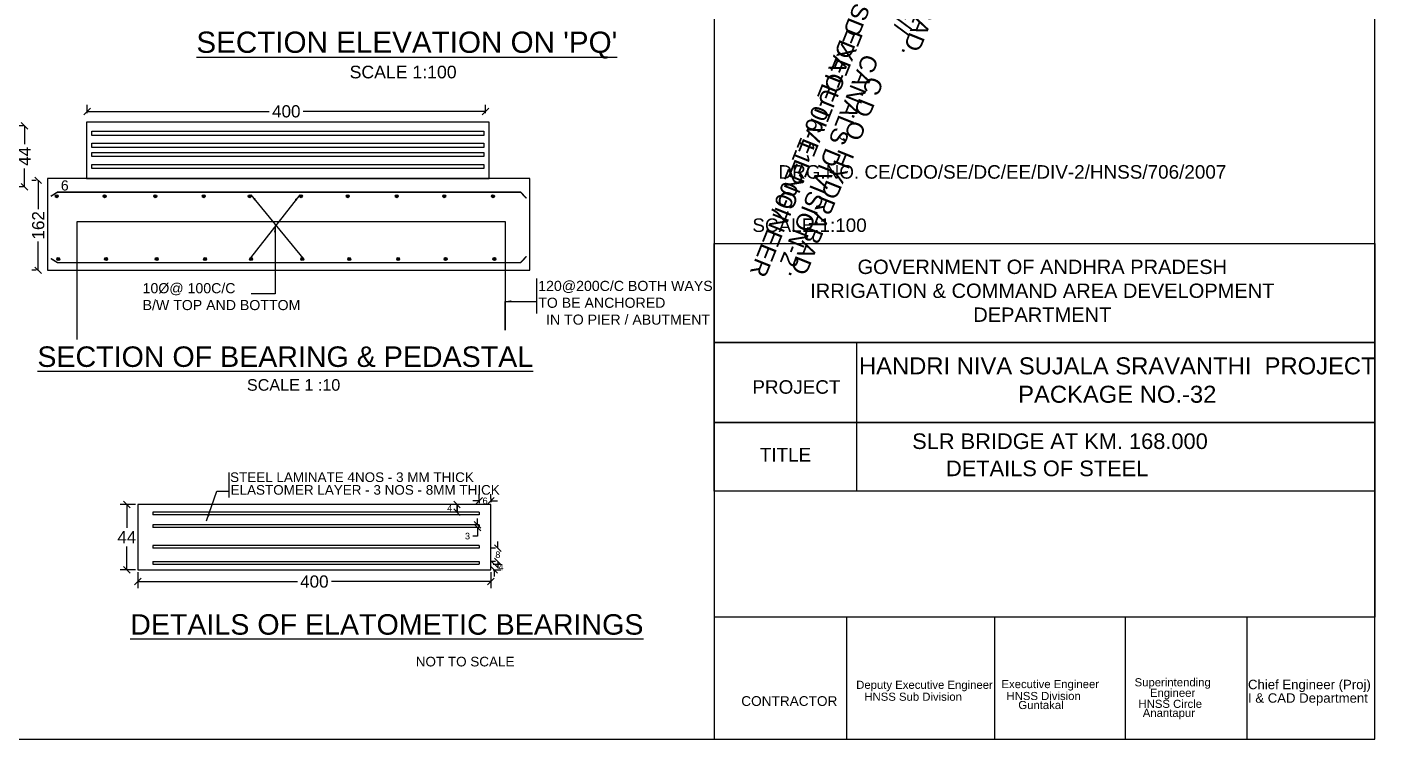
# Model space of a CAD drawing. Header units: inches. Extents: x 19306 to 19400.3, y 18779.3 to 18840.9.
# Drawn here: x 19363.48 to 19400.34, y 18779.34 to 18798.8 of the extents above; entities that cross this region are included whole.
import ezdxf

# ---------------------------------------------------------------- set-up
doc = ezdxf.new("R2010")
doc.units = ezdxf.units.IN
doc.header["$MEASUREMENT"] = 0
for name, color, linetype in [('DIMENSION', 255, 'Continuous'), ('DRAWING', 2, 'Continuous'), ('HATCH', 7, 'Continuous'), ('TEXT', 255, 'Continuous'), ('TXT @ 1', 7, 'Continuous')]:
    doc.layers.add(name, color=color, linetype=linetype)
doc.styles.add('Notes', font='arial.ttf', dxfattribs={"height": 0.1})
doc.styles.get("Standard").update_dxf_attribs({"font": 'arial.ttf'})
doc.dimstyles.get("Standard").update_dxf_attribs({"dimtxt": 0.18, "dimasz": 0.18, "dimexe": 0.18, "dimexo": 0.0625, "dimgap": 0.09, "dimtad": 0, "dimtih": 1, "dimtoh": 1, "dimdec": 4, "dimzin": 0, "dimdsep": 46, "dimtxsty": 'Standard', "dimblk": 'OBLIQUE', "dimcen": 0.09, "dimadec": 0, "dimazin": 0, "dimtfac": 1, "dimtdec": 4, "dimtofl": 0, "dimtmove": 0, "dimatfit": 3, "dimfxl": 1, "dimtolj": 1, "dimtzin": 0, "dimarcsym": 0})

# ---------------------------------------------------------------- blocks, each defined once
blk = doc.blocks.new('_Oblique')
at = {"color": 0, "linetype": 'ByBlock', "lineweight": -2}
blk.add_line((-0.5, -0.5), (0.5, 0.5), dxfattribs=at)
blk = doc.blocks.new('*D14')
at = {"layer": 'Defpoints', "color": 0, "transparency": 16777216}
for p in [(19366.507, 18785.751), (19366.208, 18783.965), (19366.507, 18783.965)]:
    blk.add_point(p, dxfattribs=at)
at = {"layer": 'DIMENSION', "color": 0, "lineweight": -2, "transparency": 16777216}
for p, q in [((19366.444, 18785.751), (19366.028, 18785.751)), ((19366.208, 18785.751), (19366.208, 18785.115)), ((19366.208, 18783.965), (19366.208, 18784.602)), ((19366.444, 18783.965), (19366.028, 18783.965))]:
    blk.add_line(p, q, dxfattribs=at)
at = {"layer": 'DIMENSION', "color": 0, "lineweight": -2, "transparency": 16777216, "xscale": 0.18, "yscale": 0.18, "zscale": 0.18}
for p, rotation in [((19366.208, 18785.751), 90), ((19366.208, 18783.965), 270)]:
    blk.add_blockref('_Oblique', p, dxfattribs=dict(at, rotation=rotation))
at = {"layer": 'DIMENSION', "color": 0, "transparency": 16777216, "insert": (19366.208, 18784.858), "char_height": 0.3333, "attachment_point": 5}
blk.add_mtext('\\A1;44', dxfattribs=at)
blk = doc.blocks.new('*D15')
at = {"layer": 'Defpoints', "color": 0, "transparency": 16777216}
for p in [(19366.507, 18783.965), (19376.164, 18783.965), (19376.164, 18783.643)]:
    blk.add_point(p, dxfattribs=at)
at = {"layer": 'DIMENSION', "color": 0, "lineweight": -2, "transparency": 16777216}
for p, q in [((19366.507, 18783.903), (19366.507, 18783.463)), ((19366.507, 18783.643), (19370.871, 18783.643)), ((19376.164, 18783.643), (19371.8, 18783.643)), ((19376.164, 18783.903), (19376.164, 18783.463))]:
    blk.add_line(p, q, dxfattribs=at)
at = {"layer": 'DIMENSION', "color": 0, "lineweight": -2, "transparency": 16777216, "xscale": 0.18, "yscale": 0.18, "zscale": 0.18, "rotation": 180}
blk.add_blockref('_Oblique', (19366.507, 18783.643), dxfattribs=at)
at = {"layer": 'DIMENSION', "color": 0, "lineweight": -2, "transparency": 16777216, "xscale": 0.18, "yscale": 0.18, "zscale": 0.18}
blk.add_blockref('_Oblique', (19376.164, 18783.643), dxfattribs=at)
at = {"layer": 'DIMENSION', "color": 0, "transparency": 16777216, "insert": (19371.335, 18783.643), "char_height": 0.3333, "attachment_point": 5}
blk.add_mtext('\\A1;400', dxfattribs=at)
blk = doc.blocks.new('*D119')
at = {"layer": 'Defpoints', "color": 0, "transparency": 16777216}
for p in [(19376.014, 18796.493), (19365.122, 18796.386), (19376.014, 18796.386)]:
    blk.add_point(p, dxfattribs=at)
at = {"layer": 'DIMENSION', "color": 0, "lineweight": -2, "transparency": 16777216}
for p, q in [((19365.122, 18796.448), (19365.122, 18796.673)), ((19365.122, 18796.493), (19370.103, 18796.493)), ((19376.014, 18796.493), (19371.032, 18796.493)), ((19376.014, 18796.448), (19376.014, 18796.673))]:
    blk.add_line(p, q, dxfattribs=at)
at = {"layer": 'DIMENSION', "color": 0, "lineweight": -2, "transparency": 16777216, "xscale": 0.18, "yscale": 0.18, "zscale": 0.18, "rotation": 180}
blk.add_blockref('_Oblique', (19365.122, 18796.493), dxfattribs=at)
at = {"layer": 'DIMENSION', "color": 0, "lineweight": -2, "transparency": 16777216, "xscale": 0.18, "yscale": 0.18, "zscale": 0.18}
blk.add_blockref('_Oblique', (19376.014, 18796.493), dxfattribs=at)
at = {"layer": 'DIMENSION', "color": 0, "transparency": 16777216, "insert": (19370.568, 18796.493), "char_height": 0.3333, "attachment_point": 5}
blk.add_mtext('\\A1;400', dxfattribs=at)
blk = doc.blocks.new('*D120')
at = {"layer": 'Defpoints', "color": 0, "transparency": 16777216}
for p in [(19363.787, 18794.608), (19363.787, 18792.15), (19363.787, 18792.15)]:
    blk.add_point(p, dxfattribs=at)
at = {"layer": 'DIMENSION', "color": 0, "lineweight": -2, "transparency": 16777216}
for p, q in [((19363.725, 18794.608), (19363.607, 18794.608)), ((19363.787, 18794.608), (19363.787, 18793.82)), ((19363.787, 18792.15), (19363.787, 18792.938)), ((19363.725, 18792.15), (19363.607, 18792.15))]:
    blk.add_line(p, q, dxfattribs=at)
at = {"layer": 'DIMENSION', "color": 0, "lineweight": -2, "transparency": 16777216, "xscale": 0.18, "yscale": 0.18, "zscale": 0.18}
for p, rotation in [((19363.787, 18794.608), 90), ((19363.787, 18792.15), 270)]:
    blk.add_blockref('_Oblique', p, dxfattribs=dict(at, rotation=rotation))
at = {"layer": 'DIMENSION', "color": 0, "transparency": 16777216, "insert": (19363.787, 18793.379), "char_height": 0.3333, "attachment_point": 5, "rotation": 90}
blk.add_mtext('\\A1;162', dxfattribs=at)
blk = doc.blocks.new('*D121')
at = {"layer": 'Defpoints', "color": 0, "transparency": 16777216}
for p in [(19363.449, 18796.099), (19363.413, 18794.431), (19363.449, 18794.431)]:
    blk.add_point(p, dxfattribs=at)
at = {"layer": 'DIMENSION', "color": 0, "lineweight": -2, "transparency": 16777216}
for p, q in [((19363.387, 18796.099), (19363.233, 18796.099)), ((19363.413, 18796.099), (19363.413, 18795.6)), ((19363.413, 18794.431), (19363.413, 18794.93)), ((19363.387, 18794.431), (19363.233, 18794.431))]:
    blk.add_line(p, q, dxfattribs=at)
at = {"layer": 'DIMENSION', "color": 0, "lineweight": -2, "transparency": 16777216, "xscale": 0.18, "yscale": 0.18, "zscale": 0.18}
for p, rotation in [((19363.413, 18796.099), 90), ((19363.413, 18794.431), 270)]:
    blk.add_blockref('_Oblique', p, dxfattribs=dict(at, rotation=rotation))
at = {"layer": 'DIMENSION', "color": 0, "transparency": 16777216, "insert": (19363.413, 18795.265), "char_height": 0.3333, "attachment_point": 5, "rotation": 90}
blk.add_mtext('\\A1;44', dxfattribs=at)
blk = doc.blocks.new('*D125')
at = {"layer": 'Defpoints', "color": 0, "transparency": 16777216}
for p in [(19376.353, 18784.559), (19376.353, 18784.559), (19376.353, 18784.192)]:
    blk.add_point(p, dxfattribs=at)
at = {"layer": 'DIMENSION', "color": 0, "lineweight": -2, "transparency": 16777216}
for p, q in [((19376.353, 18784.559), (19376.353, 18784.739)), ((19376.291, 18784.559), (19376.173, 18784.559)), ((19376.291, 18784.192), (19376.173, 18784.192)), ((19376.353, 18784.192), (19376.353, 18784.012))]:
    blk.add_line(p, q, dxfattribs=at)
at = {"layer": 'DIMENSION', "color": 0, "lineweight": -2, "transparency": 16777216, "xscale": 0.18, "yscale": 0.18, "zscale": 0.18}
for p, rotation in [((19376.353, 18784.559), 270), ((19376.353, 18784.192), 90)]:
    blk.add_blockref('_Oblique', p, dxfattribs=dict(at, rotation=rotation))
at = {"layer": 'DIMENSION', "color": 0, "transparency": 16777216, "insert": (19376.353, 18784.376), "char_height": 0.18, "attachment_point": 5}
blk.add_mtext('\\A1;8', dxfattribs=at)
blk = doc.blocks.new('*D126')
at = {"layer": 'Defpoints', "color": 0, "transparency": 16777216}
for p in [(19375.844, 18785.825), (19376.164, 18785.849), (19376.164, 18785.849)]:
    blk.add_point(p, dxfattribs=at)
at = {"layer": 'DIMENSION', "color": 0, "lineweight": -2, "transparency": 16777216}
for p, q in [((19375.844, 18785.849), (19375.664, 18785.849)), ((19375.844, 18785.888), (19375.844, 18786.029)), ((19376.164, 18785.911), (19376.164, 18786.029)), ((19376.164, 18785.849), (19376.344, 18785.849))]:
    blk.add_line(p, q, dxfattribs=at)
at = {"layer": 'DIMENSION', "color": 0, "lineweight": -2, "transparency": 16777216, "xscale": 0.18, "yscale": 0.18, "zscale": 0.18}
blk.add_blockref('_Oblique', (19375.844, 18785.849), dxfattribs=at)
at = {"layer": 'DIMENSION', "color": 0, "lineweight": -2, "transparency": 16777216, "xscale": 0.18, "yscale": 0.18, "zscale": 0.18, "rotation": 180}
blk.add_blockref('_Oblique', (19376.164, 18785.849), dxfattribs=at)
at = {"layer": 'DIMENSION', "color": 0, "transparency": 16777216, "insert": (19376.004, 18785.849), "char_height": 0.18, "attachment_point": 5}
blk.add_mtext('\\A1;6', dxfattribs=at)

msp = doc.modelspace()

# ---------------------------------------------------------------- hatches: boundary and pattern name
at = {"layer": 'HATCH'}
for points in [[(19364.33484, 18794.17447, 1), (19364.25314, 18794.17447, 1)], [(19365.64234, 18794.17447, 1), (19365.56063, 18794.17447, 1)], [(19367.02791, 18794.17447, 1), (19366.94621, 18794.17447, 1)], [(19368.35225, 18794.17447, 1), (19368.27054, 18794.17447, 1)], [(19369.60871, 18794.17447, 1), (19369.527, 18794.17447, 1)], [(19371.00713, 18794.17447, 1), (19370.92542, 18794.17447, 1)], [(19372.2907, 18794.17447, 1), (19372.20899, 18794.17447, 1)], [(19373.62994, 18794.17447, 1), (19373.54823, 18794.17447, 1)], [(19374.92838, 18794.17447, 1), (19374.84668, 18794.17447, 1)], [(19376.26078, 18794.17447, 1), (19376.17907, 18794.17447, 1)], [(19364.37257, 18792.45847, 1), (19364.29087, 18792.45847, 1)], [(19365.68006, 18792.45847, 1), (19365.59836, 18792.45847, 1)], [(19367.06564, 18792.45847, 1), (19366.98393, 18792.45847, 1)], [(19368.38998, 18792.45847, 1), (19368.30827, 18792.45847, 1)], [(19369.64643, 18792.45847, 1), (19369.56473, 18792.45847, 1)], [(19371.04485, 18792.45847, 1), (19370.96315, 18792.45847, 1)], [(19372.32843, 18792.45847, 1), (19372.24672, 18792.45847, 1)], [(19373.66767, 18792.45847, 1), (19373.58596, 18792.45847, 1)], [(19374.96611, 18792.45847, 1), (19374.88441, 18792.45847, 1)], [(19376.2985, 18792.45847, 1), (19376.2168, 18792.45847, 1)]]:
    msp.add_hatch(color=256, dxfattribs=at).paths.add_polyline_path(points)

# ---------------------------------------------------------------- linework, layer by layer
at = {"layer": 'DIMENSION'}
for p, q in [((19375.17344, 18785.75116), (19375.05583, 18785.75116)), ((19375.17344, 18785.53753), (19375.05583, 18785.53753)), ((19375.23583, 18785.53753), (19375.23583, 18785.75116)), ((19375.77987, 18785.19103), (19375.61325, 18785.19103)), ((19375.77987, 18785.11815), (19375.61325, 18785.11815)), ((19375.79325, 18785.19103), (19375.79325, 18785.37103)), ((19375.79325, 18785.11815), (19375.79325, 18784.88439)), ((19375.79325, 18784.88439), (19375.67157, 18784.88439)), ((19376.22644, 18784.12394), (19376.43404, 18784.12394)), ((19376.22644, 18783.9655), (19376.43404, 18783.9655)), ((19376.25404, 18783.9655), (19376.25404, 18783.7855))]:
    msp.add_line(p, q, dxfattribs=at)
for points in [[(19364.85044, 18790.25508), (19364.85044, 18793.4847), (19376.55534, 18793.4847), (19376.55534, 18790.51059), (19376.54968, 18791.29909)], [(19377.41028, 18791.92557), (19377.41028, 18790.967)], [(19368.99911, 18786.62595), (19368.99911, 18785.943)], [(19375.84391, 18785.88763), (19375.84391, 18785.78852)], [(19376.16394, 18785.91101), (19376.16394, 18785.8115)], [(19375.23594, 18785.75116), (19375.23594, 18785.53753)]]:
    msp.add_lwpolyline(points, dxfattribs=at)
at = {"layer": 'DIMENSION', "ltscale": 0.02}
for points in [[(19382.27022, 18792.88666), (19400.32843, 18792.88666), (19400.32843, 18790.17305), (19382.27022, 18790.17305)], [(19382.27022, 18790.17305), (19400.32843, 18790.17305), (19400.32843, 18787.99375), (19382.27022, 18787.99375)], [(19382.27022, 18790.17305), (19386.16119, 18790.17305), (19386.16119, 18786.11374), (19382.27022, 18786.11374)], [(19382.27022, 18787.99375), (19400.32843, 18787.99375), (19400.32843, 18786.11374), (19382.27022, 18786.11374)], [(19382.27022, 18779.34083), (19400.32843, 18779.34083), (19400.32843, 18782.66965), (19382.27022, 18782.66965)]]:
    msp.add_lwpolyline(points, close=True, dxfattribs=at)
for points in [[(19400.32843, 18787.2068), (19400.32843, 18782.66965)], [(19382.27022, 18786.11374), (19382.27022, 18782.66965)], [(19385.88813, 18782.66965), (19385.88813, 18779.34083)], [(19389.92879, 18782.66965), (19389.92879, 18779.34083)], [(19393.5027, 18782.66965), (19393.5027, 18779.34083)], [(19396.82878, 18782.66965), (19396.82878, 18779.34083)]]:
    msp.add_lwpolyline(points, dxfattribs=at)
at = {"layer": 'DRAWING'}
for p, q in [((19375.84391, 18785.46942), (19366.91866, 18785.46942)), ((19366.91866, 18784.19205), (19375.84391, 18784.19205))]:
    msp.add_line(p, q, dxfattribs=at)
for points in [[(19400.32843, 18840.87525), (19305.97568, 18840.87525), (19305.97568, 18779.34083), (19400.32843, 18779.34083)], [(19365.10195, 18794.65552), (19376.11292, 18794.65552), (19376.11292, 18796.19556), (19365.10195, 18796.19556), (19365.10195, 18794.65552)], [(19365.24768, 18795.9483), (19375.97143, 18795.9483), (19375.97143, 18795.83738), (19365.24768, 18795.83738)], [(19365.24768, 18795.62145), (19375.97143, 18795.62145), (19375.97143, 18795.51053), (19365.24768, 18795.51053)], [(19365.24768, 18795.3711), (19375.97143, 18795.3711), (19375.97143, 18795.26018), (19365.24768, 18795.26018)], [(19365.24768, 18795.04425), (19375.97143, 18795.04425), (19375.97143, 18794.93333), (19365.24768, 18794.93333)], [(19364.03543, 18792.15602), (19377.22488, 18792.15602), (19377.22488, 18794.65808), (19364.03543, 18794.65808)], [(19376.16394, 18785.75116), (19366.50677, 18785.75116), (19366.50677, 18783.9655), (19376.16394, 18783.9655)]]:
    msp.add_lwpolyline(points, close=True, dxfattribs=at)
for points in [[(19382.27022, 18840.87525), (19382.27022, 18779.34083)], [(19366.91866, 18785.53753), (19366.91866, 18785.46942)], [(19375.84391, 18785.53753), (19366.92348, 18785.53753)], [(19375.84391, 18785.53753), (19375.84391, 18785.46942)], [(19366.91712, 18785.19103), (19366.91712, 18785.11815)], [(19375.84237, 18785.19103), (19366.92348, 18785.19103)], [(19375.84237, 18785.11815), (19366.92348, 18785.11815)], [(19375.84237, 18785.19103), (19375.84237, 18785.11815)], [(19366.91712, 18784.63235), (19366.91712, 18784.55947)], [(19375.84237, 18784.63235), (19366.92348, 18784.63235)], [(19375.84237, 18784.55947), (19366.92348, 18784.55947)], [(19375.84237, 18784.63235), (19375.84237, 18784.55947)], [(19366.91866, 18784.19205), (19366.91866, 18784.12394)], [(19366.92348, 18784.12394), (19375.84391, 18784.12394)], [(19375.84391, 18784.19205), (19375.84391, 18784.12394)]]:
    msp.add_lwpolyline(points, dxfattribs=at)
at = {"layer": 'DRAWING', "const_width": 0.04}
for points in [[(19364.12918, 18794.17155), (19364.31219, 18794.28734), (19376.97494, 18794.28734), (19377.13626, 18794.11378)], [(19364.12918, 18792.47461), (19364.31219, 18792.35881), (19376.97494, 18792.35881), (19377.13626, 18792.53238)]]:
    msp.add_lwpolyline(points, dxfattribs=at)
at = {"layer": 'DRAWING'}
for centre in [(19364.29399, 18794.17447), (19365.60148, 18794.17447), (19366.98706, 18794.17447), (19368.3114, 18794.17447), (19369.56785, 18794.17447), (19370.96627, 18794.17447), (19372.24984, 18794.17447), (19373.58909, 18794.17447), (19374.88753, 18794.17447), (19376.21992, 18794.17447), (19364.33172, 18792.45847), (19365.63921, 18792.45847), (19367.02479, 18792.45847), (19368.34913, 18792.45847), (19369.60558, 18792.45847), (19371.004, 18792.45847), (19372.28757, 18792.45847), (19373.62682, 18792.45847), (19374.92526, 18792.45847), (19376.25765, 18792.45847)]:
    msp.add_circle(centre, 0.04085, dxfattribs=at)

# ---------------------------------------------------------------- block references
at = {"layer": 'DIMENSION', "xscale": 0.18, "yscale": 0.18, "zscale": 0.18}
for p, rotation in [((19375.23583, 18785.75116), 90), ((19375.23583, 18785.53753), 270), ((19375.79325, 18785.19103), 270), ((19375.79325, 18785.11815), 90), ((19376.25404, 18784.12394), 270), ((19376.25404, 18783.9655), 90)]:
    msp.add_blockref('_Oblique', p, dxfattribs=dict(at, rotation=rotation))

# ---------------------------------------------------------------- texts
at = {"layer": 'DIMENSION', "char_height": 0.18, "attachment_point": 5}
for s, insert in [('4', (19375.03722, 18785.65179)), ('\\A1;3', (19375.52263, 18784.88439)), ('\\A1;4', (19376.43642, 18784.03653))]:
    msp.add_mtext(s, dxfattribs=dict(at, insert=insert))
at = {"layer": 'DRAWING'}
msp.add_text('6', height=0.27648, dxfattribs=at).set_placement((19364.40368, 18794.33125))
at = {"layer": 'TEXT'}
for s, height, p in [("%%USECTION ELEVATION ON 'PQ'", 0.5794847, (19368.10965, 18798.09345)), ('SCALE 1:100', 0.3456, (19372.29971, 18797.39594)), ('%%USECTION OF BEARING & PEDASTAL', 0.5597295, (19363.76247, 18789.5103)), (' SCALE 1 :10', 0.3160825, (19369.36885, 18788.85932)), ('SLR BRIDGE AT KM. 168.000 ', 0.426682, (19387.68132, 18787.2669)), ('STEEL LAMINATE 4NOS - 3 MM THICK', 0.2634021, (19369.03083, 18786.36453)), ('ELASTOMER LAYER - 3 NOS - 8MM THICK', 0.2634021, (19369.04528, 18786.01763)), ('%%UDETAILS OF ELATOMETIC BEARINGS', 0.5597295, (19366.3008, 18782.19205)), ('NOT TO SCALE', 0.2634021, (19374.10779, 18781.32486)), ('Superintending ', 0.221653, (19393.76266, 18780.78116)), ('Deputy Executive Engineer', 0.221653, (19386.15091, 18780.71226)), ('HNSS Sub Division', 0.221653, (19386.37404, 18780.38642)), (' Executive Engineer', 0.221653, (19390.03683, 18780.73196)), ('HNSS Division', 0.221653, (19390.25996, 18780.40612)), ('Chief Engineer (Proj)', 0.2574249, (19396.86362, 18780.70229)), ('Guntakal', 0.221653, (19390.58314, 18780.15947)), ('HNSS Circle', 0.221653, (19393.86911, 18780.19186)), ('I & CAD Department', 0.2574249, (19396.86369, 18780.33324)), ('Anantapur', 0.221653, (19393.98654, 18779.94521))]:
    msp.add_text(s, height=height, dxfattribs=at).set_placement(p)
at = {"layer": 'TEXT', "color": 7}
for s, insert, char_height, width, attachment_point in [('\\pt2.95537;DRG.NO. CE/CDO/SE/DC/EE/DIV-2/HNSS/706/2007', (19384.02575, 18795.0237), 0.3694216, 13.5628844, 1), ('\\pt2.95537;SCALE:1:100', (19383.31147, 18793.56789), 0.3694216, 4.1683076, 1), ('GOVERNMENT OF ANDHRA PRADESH\\PIRRIGATION & COMMAND AREA DEVELOPMENT DEPARTMENT', (19391.23877, 18791.59159), 0.3921828, 15.073837, 5), ('PROJECT', (19383.31147, 18789.14668), 0.369422, 3.0023888, 1), ('TITLE', (19383.51543, 18787.29412), 0.369422, 3.0023888, 1), ('\\PCONTRACTOR', (19383.00751, 18780.59899), 0.266684, 3.9703828, 4)]:
    msp.add_mtext(s, dxfattribs=dict(at, insert=insert, char_height=char_height, width=width, attachment_point=attachment_point))
at = {"layer": 'TEXT'}
for s, insert, char_height, width, attachment_point in [('10{\\fArial|b0|i0|c0|p32;Ø@ }100C/C \\PB/W TOP AND BOTTOM', (19366.63937, 18791.7997), 0.27648, 4.7980421, 1), ('120{\\fArial|b0|i0|c0|p32;@}200C/C BOTH WAYS\\PTO BE ANCHORED\\P  IN TO PIER / ABUTMENT', (19377.45619, 18791.86229), 0.27648, 4.7980421, 1), ('HANDRI NIVA SUJALA SRAVANTHI  PROJECT\\PPACKAGE NO.-32', (19393.28878, 18789.77204), 0.4654713, 19.948769, 2), ('DETAILS OF STEEL', (19388.60629, 18786.95099), 0.426682, 14.4218517, 1), ('Engineer', (19394.18152, 18780.71455), 0.221653, 1.2802048, 1)]:
    msp.add_mtext(s, dxfattribs=dict(at, insert=insert, char_height=char_height, width=width, attachment_point=attachment_point))
at = {"layer": 'TXT @ 1', "style": 'Notes'}
for s, height, p in [('C.D.O, HYDRABAD.', 0.4630869, (19389.57546, 18803.59161)), ('//T.C.F//', 0.463087, (19388.00675, 18800.89388)), ('SD DATE-06-11-2007', 0.4630869, (19386.11184, 18799.49105)), ('EXECUTIVE ENGINEER', 0.4630869, (19385.91714, 18798.79185)), ('CANALS DIVISION-2', 0.4630869, (19386.34912, 18798.0969)), ('C.D.O, HYDRABAD.', 0.4630869, (19386.48118, 18797.48668))]:
    msp.add_text(s, height=height, rotation=248.185399, dxfattribs=at).set_placement(p)

# ---------------------------------------------------------------- dimensions: what is measured, and where the dimension line sits
at = {"layer": 'DIMENSION'}
for base, p1, p2, picture, middle in [((19376.01356, 18796.49314), (19365.12166, 18796.38596), (19376.01356, 18796.38596), '*D119', (19370.56761, 18796.49314)), ((19376.16394, 18783.64326), (19366.50677, 18783.9655), (19376.16394, 18783.9655), '*D15', (19371.33535, 18783.64326))]:
    dim = msp.add_linear_dim(base=base, p1=p1, p2=p2, text='400', dimstyle='Standard', override={"dimtxt": 0.333333, "dimblk1": 'Oblique', "dimblk2": 'Oblique', "dimsah": 1}, dxfattribs=at)
    dim.commit()
    dim.dimension.update_dxf_attribs({"geometry": picture, "text_midpoint": middle})
for base, p1, p2, text, picture, middle in [((19363.4126, 18794.43081), (19363.44907, 18796.09884), (19363.44907, 18794.43081), '44', '*D121', (19363.4126, 18795.26482)), ((19363.78676, 18792.1501), (19363.78718, 18794.60761), (19363.78718, 18792.1501), '162', '*D120', (19363.78676, 18793.37885))]:
    dim = msp.add_linear_dim(base=base, p1=p1, p2=p2, angle=90, text=text, dimstyle='Standard', override={"dimtxt": 0.333333, "dimblk1": 'Oblique', "dimblk2": 'Oblique', "dimsah": 1}, dxfattribs=at)
    dim.commit()
    dim.dimension.update_dxf_attribs({"geometry": picture, "text_midpoint": middle, "text_rotation": 90})
dim = msp.add_linear_dim(base=(19366.2077, 18783.9655), p1=(19366.50677, 18785.75116), p2=(19366.50677, 18783.9655), angle=90, text='44', dimstyle='Standard', override={"dimtxt": 0.333333, "dimblk1": 'Oblique', "dimblk2": 'Oblique', "dimsah": 1}, dxfattribs=at)
dim.commit()
dim.dimension.update_dxf_attribs({"geometry": '*D14', "text_midpoint": (19366.2077, 18784.85833)})
dim = msp.add_linear_dim(base=(19376.16394, 18785.84851), p1=(19375.84391, 18785.82513), p2=(19376.16394, 18785.84851), text='6', dimstyle='Standard', dxfattribs=at)
dim.commit()
dim.dimension.update_dxf_attribs({"geometry": '*D126', "text_midpoint": (19376.00392, 18785.84851)})
dim = msp.add_aligned_dim(p1=(19376.35348, 18784.19205), p2=(19376.35348, 18784.55947), distance=0, text='8', dimstyle='Standard', dxfattribs=at)
dim.commit()
dim.dimension.update_dxf_attribs({"geometry": '*D125', "text_midpoint": (19376.35348, 18784.37576)})

# ---------------------------------------------------------------- leaders
for points in [[(19370.93839, 18794.21298), (19369.59075, 18792.48863)], [(19369.60048, 18794.21705), (19371.02045, 18792.48061)], [(19370.26192, 18793.37048), (19370.26192, 18791.50627), (19369.60581, 18791.50627)], [(19376.5425, 18791.2996), (19377.41028, 18791.2996)], [(19368.38744, 18785.30705), (19368.66689, 18786.11426), (19369.00264, 18786.11426)]]:
    msp.add_leader(points, dimstyle='Standard', override={"dimgap": 0.09, "dimtad": 0}, dxfattribs=at)

doc.saveas('drawing.dxf')
